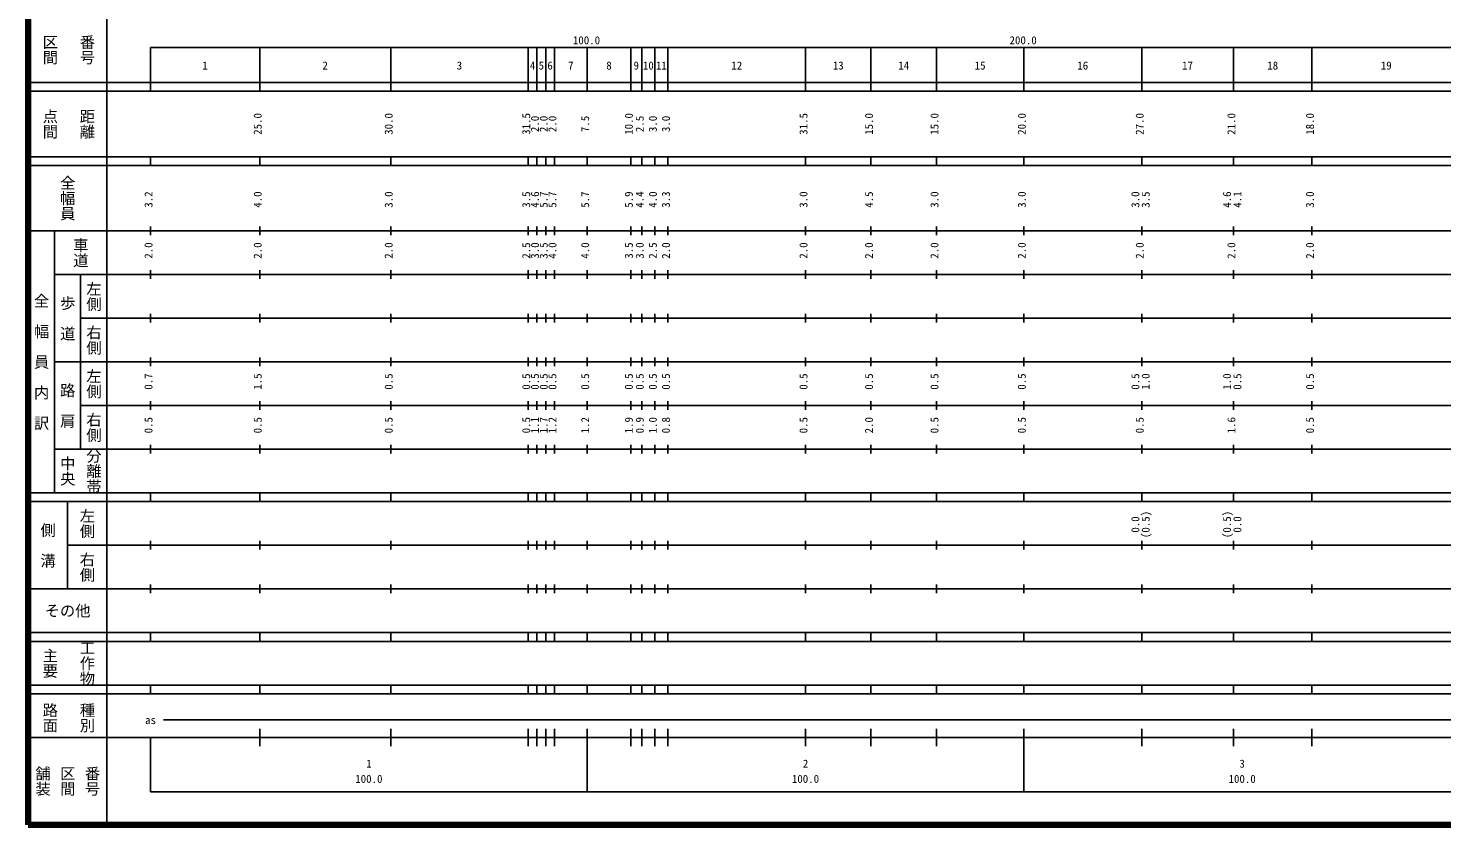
# Model space of a CAD drawing. Units: millimetres on the paper. Extents: x 40 to 680, y 20 to 380.
# Drawn here: x 40 to 363.7, y 20 to 202.4 of the extents above; entities that cross this region are included whole.
import ezdxf
from ezdxf.enums import TextEntityAlignment as Align

# ---------------------------------------------------------------- set-up
doc = ezdxf.new("R2010")
doc.units = ezdxf.units.MM
doc.layers.add('M-TTL', color=2, linetype='Continuous', lineweight=140)
doc.layers.add('M-TTL-BAND', color=7, linetype='Continuous', lineweight=25)
doc.styles.add('@ＭＳ ゴシック', font='')
doc.styles.add('ＭＳ ゴシック', font='')
doc.styles.get('@ＭＳ ゴシック').set_extended_font_data('@MS Gothic')
doc.styles.get('ＭＳ ゴシック').set_extended_font_data('MS Gothic')

msp = doc.modelspace()

# ---------------------------------------------------------------- linework, layer by layer
at = {"layer": 'M-TTL'}
for p, q in [((40, 380), (40, 20)), ((40, 20), (680, 20))]:
    msp.add_line(p, q, dxfattribs=at)
at = {"layer": 'M-TTL-BAND'}
for p, q in [((58, 370), (58, 20)), ((68, 198), (579, 198)), ((68, 198), (68, 188)), ((93, 188), (93, 198)), ((123, 188), (123, 198)), ((154.5, 188), (154.5, 198)), ((156.5, 188), (156.5, 198)), ((158.5, 188), (158.5, 198)), ((160.5, 188), (160.5, 198)), ((168, 188), (168, 198)), ((178, 188), (178, 198)), ((180.5, 188), (180.5, 198)), ((183.5, 188), (183.5, 198)), ((186.5, 188), (186.5, 198)), ((218, 188), (218, 198)), ((233, 188), (233, 198)), ((248, 188), (248, 198)), ((268, 188), (268, 198)), ((295, 188), (295, 198)), ((316, 188), (316, 198)), ((334, 188), (334, 198)), ((40, 190), (579, 190)), ((40, 188), (579, 188)), ((40, 173), (579, 173)), ((68, 171), (68, 173)), ((93, 171), (93, 173)), ((123, 171), (123, 173)), ((154.5, 171), (154.5, 173)), ((156.5, 171), (156.5, 173)), ((158.5, 171), (158.5, 173)), ((160.5, 171), (160.5, 173)), ((168, 171), (168, 173)), ((178, 171), (178, 173)), ((180.5, 171), (180.5, 173)), ((183.5, 171), (183.5, 173)), ((186.5, 171), (186.5, 173)), ((218, 171), (218, 173)), ((233, 171), (233, 173)), ((248, 171), (248, 173)), ((268, 171), (268, 173)), ((295, 171), (295, 173)), ((316, 171), (316, 173)), ((334, 171), (334, 173)), ((40, 171), (579, 171)), ((40, 156), (579, 156)), ((46, 96), (46, 156)), ((68, 155), (68, 157)), ((93, 155), (93, 157)), ((123, 155), (123, 157)), ((154.5, 155), (154.5, 157)), ((156.5, 155), (156.5, 157)), ((158.5, 155), (158.5, 157)), ((160.5, 155), (160.5, 157)), ((168, 155), (168, 157)), ((178, 155), (178, 157)), ((180.5, 155), (180.5, 157)), ((183.5, 155), (183.5, 157)), ((186.5, 155), (186.5, 157)), ((218, 155), (218, 157)), ((233, 155), (233, 157)), ((248, 155), (248, 157)), ((268, 155), (268, 157)), ((295, 155), (295, 157)), ((316, 155), (316, 157)), ((334, 155), (334, 157)), ((46, 146), (579, 146)), ((52, 146), (52, 106)), ((68, 145), (68, 147)), ((93, 145), (93, 147)), ((123, 145), (123, 147)), ((154.5, 145), (154.5, 147)), ((156.5, 145), (156.5, 147)), ((158.5, 145), (158.5, 147)), ((160.5, 145), (160.5, 147)), ((168, 145), (168, 147)), ((178, 145), (178, 147)), ((180.5, 145), (180.5, 147)), ((183.5, 145), (183.5, 147)), ((186.5, 145), (186.5, 147)), ((218, 145), (218, 147)), ((233, 145), (233, 147)), ((248, 145), (248, 147)), ((268, 145), (268, 147)), ((295, 145), (295, 147)), ((316, 145), (316, 147)), ((334, 145), (334, 147)), ((52, 136), (579, 136)), ((68, 135), (68, 137)), ((93, 135), (93, 137)), ((123, 135), (123, 137)), ((154.5, 135), (154.5, 137)), ((156.5, 135), (156.5, 137)), ((158.5, 135), (158.5, 137)), ((160.5, 135), (160.5, 137)), ((168, 135), (168, 137)), ((178, 135), (178, 137)), ((180.5, 135), (180.5, 137)), ((183.5, 135), (183.5, 137)), ((186.5, 135), (186.5, 137)), ((218, 135), (218, 137)), ((233, 135), (233, 137)), ((248, 135), (248, 137)), ((268, 135), (268, 137)), ((295, 135), (295, 137)), ((316, 135), (316, 137)), ((334, 135), (334, 137)), ((68, 125), (68, 127)), ((93, 125), (93, 127)), ((123, 125), (123, 127)), ((154.5, 125), (154.5, 127)), ((156.5, 125), (156.5, 127)), ((158.5, 125), (158.5, 127)), ((160.5, 125), (160.5, 127)), ((168, 125), (168, 127)), ((178, 125), (178, 127)), ((180.5, 125), (180.5, 127)), ((183.5, 125), (183.5, 127)), ((186.5, 125), (186.5, 127)), ((218, 125), (218, 127)), ((233, 125), (233, 127)), ((248, 125), (248, 127)), ((268, 125), (268, 127)), ((295, 125), (295, 127)), ((316, 125), (316, 127)), ((334, 125), (334, 127)), ((46, 126), (579, 126)), ((68, 115), (68, 117)), ((93, 115), (93, 117)), ((123, 115), (123, 117)), ((154.5, 115), (154.5, 117)), ((156.5, 115), (156.5, 117)), ((158.5, 115), (158.5, 117)), ((160.5, 115), (160.5, 117)), ((168, 115), (168, 117)), ((178, 115), (178, 117)), ((180.5, 115), (180.5, 117)), ((183.5, 115), (183.5, 117)), ((186.5, 115), (186.5, 117)), ((218, 115), (218, 117)), ((233, 115), (233, 117)), ((248, 115), (248, 117)), ((268, 115), (268, 117)), ((295, 115), (295, 117)), ((316, 115), (316, 117)), ((334, 115), (334, 117)), ((52, 116), (579, 116)), ((68, 105), (68, 107)), ((93, 105), (93, 107)), ((123, 105), (123, 107)), ((154.5, 105), (154.5, 107)), ((156.5, 105), (156.5, 107)), ((158.5, 105), (158.5, 107)), ((160.5, 105), (160.5, 107)), ((168, 105), (168, 107)), ((178, 105), (178, 107)), ((180.5, 105), (180.5, 107)), ((183.5, 105), (183.5, 107)), ((186.5, 105), (186.5, 107)), ((218, 105), (218, 107)), ((233, 105), (233, 107)), ((248, 105), (248, 107)), ((268, 105), (268, 107)), ((295, 105), (295, 107)), ((316, 105), (316, 107)), ((334, 105), (334, 107)), ((46, 106), (579, 106)), ((40, 96), (579, 96)), ((40, 94), (579, 94)), ((49, 94), (49, 74)), ((68, 94), (68, 96)), ((93, 94), (93, 96)), ((123, 94), (123, 96)), ((154.5, 94), (154.5, 96)), ((156.5, 94), (156.5, 96)), ((158.5, 94), (158.5, 96)), ((160.5, 94), (160.5, 96)), ((168, 94), (168, 96)), ((178, 94), (178, 96)), ((180.5, 94), (180.5, 96)), ((183.5, 94), (183.5, 96)), ((186.5, 94), (186.5, 96)), ((218, 94), (218, 96)), ((233, 94), (233, 96)), ((248, 94), (248, 96)), ((268, 94), (268, 96)), ((295, 94), (295, 96)), ((316, 94), (316, 96)), ((334, 94), (334, 96)), ((68, 83), (68, 85)), ((93, 83), (93, 85)), ((123, 83), (123, 85)), ((154.5, 83), (154.5, 85)), ((156.5, 83), (156.5, 85)), ((158.5, 83), (158.5, 85)), ((160.5, 83), (160.5, 85)), ((168, 83), (168, 85)), ((178, 83), (178, 85)), ((180.5, 83), (180.5, 85)), ((183.5, 83), (183.5, 85)), ((186.5, 83), (186.5, 85)), ((218, 83), (218, 85)), ((233, 83), (233, 85)), ((248, 83), (248, 85)), ((268, 83), (268, 85)), ((295, 83), (295, 85)), ((316, 83), (316, 85)), ((334, 83), (334, 85)), ((49, 84), (579, 84)), ((68, 73), (68, 75)), ((93, 73), (93, 75)), ((123, 73), (123, 75)), ((154.5, 73), (154.5, 75)), ((156.5, 73), (156.5, 75)), ((158.5, 73), (158.5, 75)), ((160.5, 73), (160.5, 75)), ((168, 73), (168, 75)), ((178, 73), (178, 75)), ((180.5, 73), (180.5, 75)), ((183.5, 73), (183.5, 75)), ((186.5, 73), (186.5, 75)), ((218, 73), (218, 75)), ((233, 73), (233, 75)), ((248, 73), (248, 75)), ((268, 73), (268, 75)), ((295, 73), (295, 75)), ((316, 73), (316, 75)), ((334, 73), (334, 75)), ((40, 74), (579, 74)), ((40, 64), (579, 64)), ((40, 62), (579, 62)), ((68, 62), (68, 64)), ((93, 62), (93, 64)), ((123, 62), (123, 64)), ((154.5, 62), (154.5, 64)), ((156.5, 62), (156.5, 64)), ((158.5, 62), (158.5, 64)), ((160.5, 62), (160.5, 64)), ((168, 62), (168, 64)), ((178, 62), (178, 64)), ((180.5, 62), (180.5, 64)), ((183.5, 62), (183.5, 64)), ((186.5, 62), (186.5, 64)), ((218, 62), (218, 64)), ((233, 62), (233, 64)), ((248, 62), (248, 64)), ((268, 62), (268, 64)), ((295, 62), (295, 64)), ((316, 62), (316, 64)), ((334, 62), (334, 64)), ((40, 52), (579, 52)), ((68, 50), (68, 52)), ((93, 50), (93, 52)), ((123, 50), (123, 52)), ((154.5, 50), (154.5, 52)), ((156.5, 50), (156.5, 52)), ((158.5, 50), (158.5, 52)), ((160.5, 50), (160.5, 52)), ((168, 50), (168, 52)), ((178, 50), (178, 52)), ((180.5, 50), (180.5, 52)), ((183.5, 50), (183.5, 52)), ((186.5, 50), (186.5, 52)), ((218, 50), (218, 52)), ((233, 50), (233, 52)), ((248, 50), (248, 52)), ((268, 50), (268, 52)), ((295, 50), (295, 52)), ((316, 50), (316, 52)), ((334, 50), (334, 52)), ((40, 50), (579, 50)), ((71, 44), (565, 44)), ((40, 40), (579, 40)), ((68, 40), (68, 27.5)), ((93, 38), (93, 42)), ((123, 38), (123, 42)), ((154.5, 38), (154.5, 42)), ((156.5, 38), (156.5, 42)), ((158.5, 38), (158.5, 42)), ((160.5, 38), (160.5, 42)), ((168, 27.5), (168, 42)), ((178, 38), (178, 42)), ((180.5, 38), (180.5, 42)), ((183.5, 38), (183.5, 42)), ((186.5, 38), (186.5, 42)), ((218, 38), (218, 42)), ((233, 38), (233, 42)), ((248, 38), (248, 42)), ((268, 27.5), (268, 42)), ((295, 38), (295, 42)), ((316, 38), (316, 42)), ((334, 38), (334, 42)), ((68, 27.5), (579, 27.5))]:
    msp.add_line(p, q, dxfattribs=at)

# ---------------------------------------------------------------- texts
at = {"layer": 'M-TTL-BAND', "style": '@ＭＳ ゴシック'}
for s, p in [('番号', (53.5, 197.5)), ('区間', (45, 197.5)), ('点間', (45, 180.5)), ('距離', (53.5, 180.5)), ('全幅員', (49, 163.5)), ('車道', (52, 151)), ('左側', (55, 141)), ('全\u3000幅\u3000員\u3000内\u3000訳', (43, 126)), ('歩\u3000道', (49, 136)), ('右側', (55, 131)), ('左側', (55, 121)), ('路\u3000肩', (49, 116)), ('右側', (55, 111)), ('中央', (49, 101)), ('分離帯', (55, 101)), ('左側', (53.5, 89)), ('側\u3000溝', (44.5, 84)), ('右側', (53.5, 79)), ('工作物', (53.5, 57)), ('主要', (45, 57)), ('路面', (45, 44.5)), ('種別', (53.5, 44.5)), ('舗装', (43.333, 30)), ('区間', (49, 30)), ('番号', (54.667, 30))]:
    msp.add_text(s, height=2.566, rotation=270, dxfattribs=at).set_placement(p, align=Align.MIDDLE_CENTER)
at = {"layer": 'M-TTL-BAND', "style": 'ＭＳ ゴシック'}
for s, p in [('100.0', (167.844, 198.195)), ('200.0', (267.844, 198.195)), ('1', (80.5, 192.405)), ('2', (108, 192.405)), ('3', (138.75, 192.405)), ('4', (155.5, 192.405)), ('5', (157.5, 192.405)), ('6', (159.5, 192.405)), ('7', (164.25, 192.405)), ('8', (173, 192.405)), ('9', (179.25, 192.405)), ('10', (182, 192.405)), ('11', (185, 192.405)), ('12', (202.25, 192.405)), ('13', (225.5, 192.405)), ('14', (240.5, 192.405)), ('15', (258, 192.405)), ('16', (281.5, 192.405)), ('17', (305.5, 192.405)), ('18', (325, 192.405)), ('19', (351, 192.405)), ('as', (68, 42.5)), ('1', (118, 32.523)), ('2', (218, 32.523)), ('3', (318, 32.523)), ('100.0', (118, 29.033)), ('100.0', (218, 29.033)), ('100.0', (318, 29.033))]:
    msp.add_text(s, height=1.833, dxfattribs=at).set_placement(p, align=Align.BOTTOM_CENTER)
for s, p in [('25.0', (94, 180.5)), ('30.0', (124, 180.5)), ('31.5', (155.5, 180.5)), ('2.0', (157.5, 180.5)), ('2.0', (159.5, 180.5)), ('2.0', (161.5, 180.5)), ('7.5', (169, 180.5)), ('10.0', (179, 180.5)), ('2.5', (181.5, 180.5)), ('3.0', (184.5, 180.5)), ('3.0', (187.5, 180.5)), ('31.5', (219, 180.5)), ('15.0', (234, 180.5)), ('15.0', (249, 180.5)), ('20.0', (269, 180.5)), ('27.0', (296, 180.5)), ('21.0', (317, 180.5)), ('18.0', (335, 180.5)), ('3.2', (69, 163.174)), ('4.0', (94, 163.174)), ('3.0', (124, 163.174)), ('3.5', (155.5, 163.174)), ('4.6', (157.5, 163.174)), ('5.7', (159.5, 163.174)), ('5.7', (161.5, 163.174)), ('5.7', (169, 163.174)), ('5.9', (179, 163.174)), ('4.4', (181.5, 163.174)), ('4.0', (184.5, 163.174)), ('3.3', (187.5, 163.174)), ('3.0', (219, 163.174)), ('4.5', (234, 163.174)), ('3.0', (249, 163.174)), ('3.0', (269, 163.174)), ('3.0', (295, 163.174)), ('3.5', (297.37, 163.174)), ('4.6', (316, 163.174)), ('4.1', (318.37, 163.174)), ('3.0', (335, 163.174)), ('2.0', (69, 151.5)), ('2.0', (94, 151.5)), ('2.0', (124, 151.5)), ('2.5', (155.5, 151.5)), ('3.0', (157.5, 151.5)), ('3.5', (159.5, 151.5)), ('4.0', (161.5, 151.5)), ('4.0', (169, 151.5)), ('3.5', (179, 151.5)), ('3.0', (181.5, 151.5)), ('2.5', (184.5, 151.5)), ('2.0', (187.5, 151.5)), ('2.0', (219, 151.5)), ('2.0', (234, 151.5)), ('2.0', (249, 151.5)), ('2.0', (269, 151.5)), ('2.0', (296, 151.5)), ('2.0', (317, 151.5)), ('2.0', (335, 151.5)), ('0.7', (69, 121.5)), ('1.5', (94, 121.5)), ('0.5', (124, 121.5)), ('0.5', (155.5, 121.5)), ('0.5', (157.5, 121.5)), ('0.5', (159.5, 121.5)), ('0.5', (161.5, 121.5)), ('0.5', (169, 121.5)), ('0.5', (179, 121.5)), ('0.5', (181.5, 121.5)), ('0.5', (184.5, 121.5)), ('0.5', (187.5, 121.5)), ('0.5', (219, 121.5)), ('0.5', (234, 121.5)), ('0.5', (249, 121.5)), ('0.5', (269, 121.5)), ('0.5', (295, 121.5)), ('1.0', (297.37, 121.5)), ('1.0', (316, 121.5)), ('0.5', (318.37, 121.5)), ('0.5', (335, 121.5)), ('0.5', (69, 111.5)), ('0.5', (94, 111.5)), ('0.5', (124, 111.5)), ('0.5', (155.5, 111.5)), ('1.1', (157.5, 111.5)), ('1.7', (159.5, 111.5)), ('1.2', (161.5, 111.5)), ('1.2', (169, 111.5)), ('1.9', (179, 111.5)), ('0.9', (181.5, 111.5)), ('1.0', (184.5, 111.5)), ('0.8', (187.5, 111.5)), ('0.5', (219, 111.5)), ('2.0', (234, 111.5)), ('0.5', (249, 111.5)), ('0.5', (269, 111.5)), ('0.5', (296, 111.5)), ('1.6', (317, 111.5)), ('0.5', (335, 111.5)), ('(0.5)', (297.37, 88.764)), ('(0.5)', (316, 88.764)), ('0.0', (295, 88.764)), ('0.0', (318.37, 88.764))]:
    msp.add_text(s, height=1.833, rotation=90, dxfattribs=at).set_placement(p, align=Align.BOTTOM_CENTER)
msp.add_text('その他', height=2.566, dxfattribs=at).set_placement((49, 69), align=Align.MIDDLE_CENTER)

doc.saveas('drawing.dxf')
